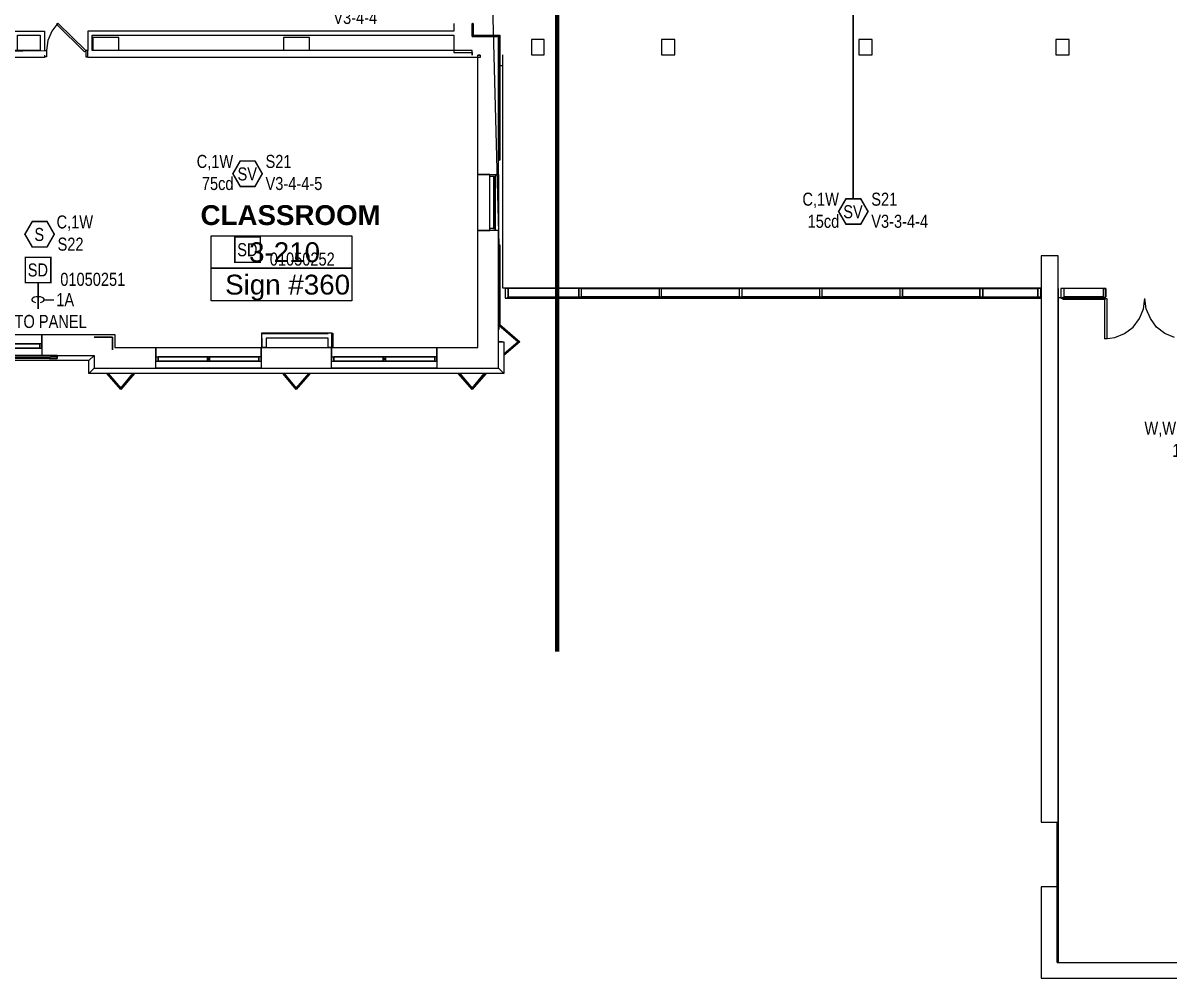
# Model space of a CAD drawing. Header units: inches. Extents: x 10004 to 17737, y 28227 to 35905.
# Drawn here: x 14237 to 15290, y 28473 to 29350 of the extents above; entities that cross this region are included whole.
import ezdxf
from ezdxf.enums import TextEntityAlignment as Align

# ---------------------------------------------------------------- set-up
doc = ezdxf.new("R2010")
doc.units = ezdxf.units.IN
doc.header["$LTSCALE"] = 0.25
doc.header["$MEASUREMENT"] = 0
for name, color, linetype in [('BACKGROUND', 8, 'Continuous'), ('CL-TEXT', 3, 'Continuous'), ('CONDUIT', 6, 'Continuous'), ('EOL', 1, 'Continuous'), ('SMOKE DETECTOR', 1, 'Continuous'), ('SPEAKER', 1, 'Continuous'), ('SPEAKER STROBE', 1, 'Continuous'), ('WIRE TAG', 3, 'Continuous')]:
    doc.layers.add(name, color=color, linetype=linetype)
doc.styles.add('Arial', font='arial.ttf', dxfattribs={"width": 0.8})
doc.styles.add('ESSCOE_TEXT', font='arial.ttf', dxfattribs={"width": 0.8, "height": 12})
doc.styles.add('PDF Arial', font='arial.ttf')
doc.styles.add('PDF Arial Bold', font='arialbd.ttf')

# ---------------------------------------------------------------- blocks, each defined once
blk = doc.blocks.new('WP 757-8A-RS70 WITH LKW-1')
at = {"layer": 'SPEAKER STROBE', "const_width": 1.3}
blk.add_lwpolyline([(-11.5, -11.7), (-11.5, 11.7), (11.9, 11.7), (11.9, -11.7)], close=True, dxfattribs=at)
at = {"layer": 'SPEAKER STROBE', "style": 'Arial', "width": 0.8}
blk.add_text('SV', height=12, dxfattribs=at).set_placement((0, 0), align=Align.MIDDLE)
for tag, p in [('W-WP', (-16.9, 11.3)), ('110CD', (-16.6, -9)), ('2W', (-16.6, -29.4))]:
    blk.add_attdef(tag, text='', height=12, dxfattribs=at).set_placement(p, align=Align.MIDDLE_RIGHT)
for tag, p in [('Speaker_Circuit', (17.5, 11.3)), ('Visual_Circuit', (17.5, -9))]:
    blk.add_attdef(tag, text='', height=12, dxfattribs=at).set_placement(p, align=Align.MIDDLE_LEFT)
blk = doc.blocks.new('WIRE TAG RIGHT')
at = {"layer": 'WIRE TAG', "color": 6}
blk.add_line((5.8, 0), (14.6, 0), dxfattribs=at)
blk.add_ellipse((0, 0), major_axis=(5.77, 0), ratio=0.473684, start_param=5.083251, end_param=10.570968, dxfattribs=at)
at = {"layer": 'WIRE TAG', "style": 'Arial', "width": 0.8}
blk.add_attdef('WIRE#', text='', height=12, dxfattribs=at).set_placement((16.7, 0), align=Align.MIDDLE_LEFT)
blk = doc.blocks.new('GC-S7')
at = {"layer": 'SPEAKER', "const_width": 1.46}
blk.add_lwpolyline([(13.8, 0.2), (7.1, 11.9), (-6.4, 11.9), (-13.2, 0.2), (-6.4, -11.5), (7.1, -11.5)], close=True, dxfattribs=at)
at = {"layer": 'SPEAKER', "style": 'Arial', "width": 0.8}
blk.add_text('S', height=12, dxfattribs=at).set_placement((0, 0), align=Align.MIDDLE)
for tag, p in [('C', (-15, 11.5)), ('1/2W', (-14.7, -8.8))]:
    blk.add_attdef(tag, text='', height=12, dxfattribs=at).set_placement(p, align=Align.MIDDLE_RIGHT)
blk.add_attdef('Speaker_Circuit', text='', height=12, dxfattribs=at).set_placement((16.8, -8.8), align=Align.MIDDLE_LEFT)
blk = doc.blocks.new('SIGA-PD')
at = {"layer": 'SMOKE DETECTOR', "const_width": 1.3}
blk.add_lwpolyline([(-11.5, -11.7), (-11.5, 11.7), (11.9, 11.7), (11.9, -11.7)], close=True, dxfattribs=at)
at = {"layer": 'SMOKE DETECTOR', "style": 'Arial', "width": 0.8}
blk.add_text('SD', height=12, dxfattribs=at).set_placement((0, 0), align=Align.MIDDLE)
for tag, p in [('ADDRESS', (20.6, 9)), ('ZONE', (20.6, -8.6))]:
    blk.add_attdef(tag, text='', height=12, dxfattribs=at).set_placement(p, align=Align.MIDDLE_LEFT)
blk.add_attdef('SUBSCRIPT', text='', height=12, dxfattribs=at).set_placement((-16.6, -9), align=Align.MIDDLE_RIGHT)
blk = doc.blocks.new('GC-S7VM')
at = {"layer": 'SPEAKER STROBE', "const_width": 1.46}
blk.add_lwpolyline([(13.8, 0.2), (7.1, 11.9), (-6.4, 11.9), (-13.2, 0.2), (-6.4, -11.5), (7.1, -11.5)], close=True, dxfattribs=at)
at = {"layer": 'SPEAKER STROBE', "style": 'Arial', "width": 0.8}
blk.add_text('SV', height=12, dxfattribs=at).set_placement((0, 0), align=Align.MIDDLE)
for tag, p in [('C', (-12.9, 11.5)), ('CANDELA', (-12.6, -8.8)), ('1/2W', (-12.6, -29.2))]:
    blk.add_attdef(tag, text='', height=12, dxfattribs=at).set_placement(p, align=Align.MIDDLE_RIGHT)
for tag, p in [('Speaker_Circuit', (16.8, 11.5)), ('Visual_Circuit', (16.8, -8.8))]:
    blk.add_attdef(tag, text='', height=12, dxfattribs=at).set_placement(p, align=Align.MIDDLE_LEFT)
blk = doc.blocks.new('EOLR')
at = {"layer": 'EOL', "const_width": 1.25}
blk.add_lwpolyline([(-23.4, 11.7), (23.4, 11.7), (23.4, -11.7), (-23.4, -11.7)], close=True, dxfattribs=at)
at = {"layer": 'EOL', "style": 'Arial', "width": 0.8}
blk.add_text('EOL', height=12, dxfattribs=at).set_placement((0, 0), align=Align.MIDDLE)
for tag, p in [('CIRCUIT#', (28.6, 10.9)), ('EOL_VALUE', (28.9, -9.4))]:
    blk.add_attdef(tag, text='', height=12, dxfattribs=at).set_placement(p, align=Align.MIDDLE_LEFT)

msp = doc.modelspace()

# ---------------------------------------------------------------- linework, layer by layer
at = {"lineweight": 0, "const_width": 4}
msp.add_lwpolyline([(14728, 29452), (14728, 28772.6)], dxfattribs=at)
at = {"layer": 'BACKGROUND', "ltscale": 1.025}
msp.add_lwpolyline([(14650.3, 30059.8), (14674.5, 29146.4)], dxfattribs=at)
at = {"layer": 'BACKGROUND'}
for points in [[(14269.6, 29350), (14263.8, 29342.7), (14260.3, 29334.1), (14259.1, 29324.8)], [(14633.1, 29349.7), (14633.1, 29342.7), (14301.1, 29342.7), (14297, 29342.7), (14297, 29324.8), (14295.1, 29324.8), (14295.1, 29319.1), (14297, 29319.1)], [(14666.2, 29211.1), (14671.3, 29211.1), (14671.3, 29209.2), (14666.2, 29209.2), (14666.2, 29211.1), (14657.3, 29211.1), (14674.2, 29211.1), (14674.2, 29320.7), (14674.2, 29337.6), (14674.2, 29224.2), (14674.5, 29224.2), (14674.5, 29337.9), (14650.3, 29337.9), (14650.3, 29349.7), (14650, 29349.7), (14650, 29337.6), (14674.2, 29337.6), (14650, 29337.6), (14650, 29349.7)], [(14650.3, 29349.7), (14650.3, 29349.7)], [(14650.3, 29340.8), (14650.3, 29348.1)], [(13982.2, 29324.8), (13982.2, 29338.8), (13982.2, 29342.7), (14012.2, 29342.7), (14016, 29342.7), (14228.2, 29342.7), (14232.3, 29342.7), (14253.3, 29342.7), (14257.1, 29342.7), (14257.1, 29324.8), (14259.1, 29324.8), (14259.1, 29319.1), (14257.1, 29319.1)], [(14232.3, 29324.8), (14232.3, 29338.8), (14253.3, 29338.8), (14253.3, 29324.8)], [(14652.5, 29337.9), (14652.5, 29338.2)], [(14655.1, 29337.9), (14655.1, 29338.2)], [(14657.9, 29337.9), (14657.9, 29338.2)], [(14660.5, 29337.9), (14660.5, 29338.2)], [(14663.3, 29337.9), (14663.3, 29338.2)], [(14666.2, 29337.9), (14666.2, 29338.2)], [(14668.8, 29337.9), (14668.8, 29338.2)], [(14671.6, 29337.9), (14671.6, 29338.2)], [(14674.2, 29337.9), (14674.2, 29338.2)], [(14674.8, 29336.9), (14674.5, 29336.9)], [(14674.8, 29333.1), (14674.5, 29333.1)], [(14674.8, 29329.6), (14674.5, 29329.6)], [(14674.8, 29325.8), (14674.5, 29325.8)], [(15186.1, 29321), (15198.2, 29321), (15198.2, 29335), (15186.1, 29335)], [(15186.1, 29335), (15186.1, 29321)], [(14257.1, 29320.7), (14257.1, 29318.5), (14157.7, 29318.5)], [(14158.4, 29063.9), (14254.9, 29063.9), (14319.6, 29063.9), (14321.8, 29063.9), (14321.8, 29052.1), (14359.4, 29052.1), (14359.4, 29049.9), (14359.4, 29052.1), (14456.3, 29052.1), (14520.9, 29052.1), (14520.9, 29049.9), (14520.9, 29052.1), (14617.5, 29052.1), (14655.1, 29052.1), (14655.1, 29159.5), (14657.3, 29159.5), (14655.1, 29159.5), (14655.1, 29211.1), (14655.1, 29320.7), (14657.3, 29320.7), (14657.3, 29318.5), (14297, 29318.5), (14297, 29320.7), (14297, 29324.8)], [(14657.3, 29320.7), (14655.1, 29320.7)], [(14674.8, 29322), (14674.5, 29322)], [(14674.8, 29318.1), (14674.5, 29318.1)], [(14677.7, 29321), (14677.7, 29106.9)], [(14674.8, 29314.6), (14674.5, 29314.6)], [(14674.8, 29310.8), (14674.5, 29310.8)], [(14674.8, 29307), (14674.5, 29307)], [(14675.4, 29311.1), (14677.7, 29311.1)], [(14674.8, 29303.5), (14674.5, 29303.5)], [(14674.8, 29299.7), (14674.5, 29299.7)], [(14674.8, 29295.8), (14674.5, 29295.8)], [(14674.8, 29292), (14674.5, 29292)], [(14674.8, 29288.5), (14674.5, 29288.5)], [(14674.8, 29284.7), (14674.5, 29284.7)], [(14674.8, 29280.9), (14674.5, 29280.9)], [(14674.8, 29277.4), (14674.5, 29277.4)], [(14674.8, 29273.5), (14674.5, 29273.5)], [(14674.8, 29269.7), (14674.5, 29269.7)], [(14674.8, 29265.9), (14674.5, 29265.9)], [(14674.8, 29262.4), (14674.5, 29262.4)], [(14674.8, 29258.6), (14674.5, 29258.6)], [(14674.8, 29254.7), (14674.5, 29254.7)], [(14674.8, 29250.9), (14674.5, 29250.9)], [(14674.8, 29247.4), (14674.5, 29247.4)], [(14674.8, 29243.6), (14674.5, 29243.6)], [(14674.8, 29239.8), (14674.5, 29239.8)], [(14674.8, 29236.3), (14674.5, 29236.3)], [(14674.8, 29232.4), (14674.5, 29232.4)], [(14674.8, 29228.6), (14674.5, 29228.6)], [(14674.8, 29224.8), (14674.5, 29224.8)], [(14671.3, 29211.1), (14674.2, 29211.1), (14674.2, 29159.5), (14671.3, 29159.5), (14666.2, 29159.5)], [(14617.5, 29039.4), (14617.5, 29043.5), (14617.5, 29049.9), (14617.5, 29033), (14674.2, 29033), (14674.2, 29049.9), (14674.2, 29159.5), (14657.3, 29159.5), (14666.2, 29159.5), (14666.2, 29161.4), (14666.2, 29209.2)], [(14671.3, 29161.4), (14671.3, 29209.2)], [(14671.3, 29159.5), (14671.3, 29161.4), (14666.2, 29161.4)], [(14678.9, 29045.4), (14693, 29057.2), (14674.8, 29073.1), (14674.8, 29146.4), (14674.2, 29146.4), (14675.4, 29146.4), (14675.4, 29073.1), (14693.6, 29057.2), (14678.9, 29044.8)], [(14674.5, 29146.4), (14674.5, 29068.7), (14674.2, 29068.7), (14674.2, 29146.4)], [(14674.5, 29145.1), (14674.8, 29145.1)], [(14674.5, 29142.6), (14674.8, 29142.6)], [(14674.5, 29139.7), (14674.8, 29139.7)], [(14674.5, 29136.9), (14674.8, 29136.9)], [(15172.4, 28616), (15188.1, 28616), (15188.1, 29136.2), (15172.4, 29136.2)], [(15172.4, 29136.2), (15172.4, 28616)], [(14674.5, 29134.3), (14674.8, 29134.3)], [(14674.5, 29131.4), (14674.8, 29131.4)], [(14674.5, 29128.9), (14674.8, 29128.9)], [(14674.5, 29126), (14674.8, 29126)], [(14674.5, 29123.2), (14674.8, 29123.2)], [(14674.5, 29120.6), (14674.8, 29120.6)], [(14674.5, 29117.7), (14674.8, 29117.7)], [(14674.5, 29115.2), (14674.8, 29115.2)], [(14674.5, 29112.3), (14674.8, 29112.3)], [(14674.5, 29109.5), (14674.8, 29109.5)], [(14674.5, 29106.9), (14674.8, 29106.9)], [(14677.7, 29106.9), (15172.4, 29106.9)], [(14683.1, 29098.3), (14683.1, 29106.3), (14680.2, 29106.3), (14680.2, 29097.4), (14682.5, 29097.4), (14682.5, 29098.3), (14682.5, 29097.4), (14749, 29097.4), (14749, 29098.3), (14683.1, 29098.3), (14682.5, 29098.3), (14682.5, 29097.4)], [(14683.1, 29098.6), (14747.8, 29098.6), (14747.8, 29106.3), (14683.1, 29106.3), (14683.1, 29098.6), (14683.1, 29106.3), (14680.5, 29106.3)], [(14750.3, 29098.6), (14750.3, 29106.3), (14747.8, 29106.3), (14747.8, 29098.6)], [(14823.9, 29098.6), (14823.9, 29106.3), (14821.7, 29106.3), (14821.7, 29098.6)], [(14897.8, 29098.6), (14897.8, 29106.3), (14895.3, 29106.3), (14895.3, 29098.6)], [(14971.4, 29098.6), (14971.4, 29106.3), (14968.9, 29106.3), (14968.9, 29098.6)], [(15045.3, 29106.3), (15045.3, 29098.6), (15045.3, 29106.3), (15042.8, 29106.3), (15042.8, 29098.3), (15045.3, 29098.3), (15045.3, 29106.3), (15042.8, 29106.3), (15042.8, 29098.6)], [(15045.3, 29106.3), (15116.3, 29106.3), (15116.3, 29098.6), (15045.3, 29098.6)], [(15116.3, 29098.6), (15116.3, 29106.3), (15116.3, 29098.3)], [(15116.4, 29098.3), (15118.9, 29098.3), (15118.9, 29106.3)], [(15118.9, 29106.3), (15169.6, 29106.3)], [(15172.1, 29097.4), (15172.1, 29106.3), (15169.6, 29106.3)], [(15188.1, 29106.3), (15188.1, 28633.8), (15188.1, 28487.3)], [(15192.5, 29098.3), (15193.5, 29098.3), (15193.5, 29106.3), (15190.6, 29106.3)], [(15190.6, 29106.3), (15190.6, 29097.4)], [(15231.1, 29106.3), (15190.9, 29106.3)], [(15193.5, 29098.6), (15193.5, 29106.3), (15190.9, 29106.3)], [(15229.8, 29098.3), (15232, 29098.3), (15232, 29106.3), (15229.8, 29106.3), (15232, 29106.3), (15232, 29098.6)], [(15229.8, 29098.6), (15229.8, 29106.3), (15229.8, 29098.3)], [(14674.5, 29104), (14674.8, 29104)], [(14674.5, 29101.5), (14674.8, 29101.5)], [(14674.5, 29098.6), (14674.8, 29098.6)], [(14674.5, 29096.1), (14674.8, 29096.1)], [(14680.5, 29097.4), (14682.5, 29097.4), (14749, 29097.4), (14822.9, 29097.4), (14822.9, 29098.3), (14749, 29098.3), (14749, 29097.4), (14822.9, 29097.4), (14896.5, 29097.4), (14896.5, 29098.3), (14822.9, 29098.3), (14822.9, 29097.4), (14896.5, 29097.4), (14970.1, 29097.4), (14970.1, 29098.3), (14896.5, 29098.3), (14896.5, 29097.4), (14970.1, 29097.4), (15044, 29097.4), (15044, 29098.3), (14970.1, 29098.3), (14970.1, 29097.4), (15044, 29097.4), (15044, 29098.3)], [(15117.6, 29098.3), (15117.6, 29097.4), (15044, 29097.4), (15117.6, 29097.4), (15117.6, 29098.3), (15044, 29098.3)], [(15170.5, 29097.4), (15172.1, 29097.4), (15117.6, 29097.4), (15172.1, 29097.4), (15172.1, 29098.3), (15117.6, 29098.3)], [(15118.9, 29098.6), (15169.6, 29098.6)], [(15169.5, 29098.6), (15170.5, 29098.6), (15170.5, 29098.3)], [(15188, 29098), (15190.6, 29098)], [(15190.6, 29097.4), (15192.5, 29097.4), (15192.5, 29098.3), (15192.5, 29097.4), (15190.9, 29097.4)], [(15231.1, 29097.4), (15192.5, 29097.4)], [(15231.1, 29060.1), (15231.1, 29097), (15231.1, 29096.1), (15192.5, 29096.1)], [(15231.1, 29097), (15192.5, 29097)], [(15192.5, 29097), (15192.5, 29096.1)], [(15231.1, 29097), (15232.7, 29097), (15232.7, 29060.1), (15231.1, 29060.1)], [(15266.4, 29087.5), (15267.7, 29097)], [(15269, 29087.5), (15267.7, 29097)], [(14674.5, 29093.2), (14674.8, 29093.2)], [(14674.5, 29090.3), (14674.8, 29090.3)], [(14674.5, 29087.8), (14674.8, 29087.8)], [(14674.5, 29084.9), (14674.8, 29084.9)], [(15262.9, 29078.6), (15266.4, 29087.5)], [(15272.8, 29078.6), (15269, 29087.5)], [(14674.5, 29082.4), (14674.8, 29082.4)], [(14674.5, 29079.5), (14674.8, 29079.5)], [(14674.5, 29076.7), (14674.8, 29076.7)], [(14674.5, 29074.1), (14674.8, 29074.1)], [(15256.9, 29070.9), (15262.9, 29078.6)], [(15278.5, 29070.9), (15272.8, 29078.6)], [(14521.2, 29052.1), (14521.2, 29065.2), (14517.7, 29065.2), (14456.6, 29065.2), (14456.6, 29064.5)], [(14517.7, 29064.5), (14456.6, 29064.5), (14456.6, 29060.7), (14456.6, 29052.1), (14457.2, 29052.1)], [(14521.2, 29065.2), (14521.9, 29065.2), (14521.9, 29052.1), (14521.2, 29052.1), (14517.7, 29052.1), (14517.7, 29060.7), (14460.7, 29060.7), (14460.7, 29052.1), (14457.2, 29052.1), (14457.2, 29060.7)], [(14676.1, 29071.2), (14676.7, 29071.2), (14676.7, 29070.6)], [(14679.3, 29068.7), (14679.9, 29068.7)], [(14680.5, 29067.4), (14680.5, 29068)], [(14682.5, 29065.8), (14683.1, 29065.8)], [(14684.4, 29064.2), (14684.4, 29064.9)], [(14685.6, 29063), (14686.3, 29063)], [(15240.3, 29061.4), (15249.2, 29064.9)], [(15249.2, 29064.9), (15256.9, 29070.9)], [(15286.2, 29064.9), (15278.5, 29070.9)], [(15295.1, 29061.4), (15286.2, 29064.9)], [(14253, 29055.3), (14207.8, 29055.3), (14207.8, 29053.7), (14205.5, 29053.7), (14205.5, 29055.3), (14205.5, 29053.7)], [(14254.9, 29055.3), (14253, 29055.3), (14207.8, 29055.3), (14253, 29055.3), (14253, 29051.5), (14207.8, 29051.5), (14207.8, 29053.1), (14207.8, 29051.5), (14253, 29051.5), (14254.9, 29051.5), (14254.9, 29044.8)], [(14254.9, 29051.5), (14254.9, 29055.3), (14254.9, 29061.7), (14254.9, 29044.8), (14302.7, 29044.8), (14302.7, 29033), (14319.6, 29033), (14359.4, 29033), (14359.4, 29049.9), (14359.4, 29043.5), (14359.4, 29039.4), (14361.6, 29039.4), (14361.6, 29043.5), (14406.9, 29043.5), (14361.6, 29043.5), (14361.6, 29039.4), (14406.9, 29039.4), (14406.9, 29041)], [(14302.7, 29033), (14674.2, 29033), (14674.2, 29057.2), (14678.9, 29057.2), (14678.9, 29028.2)], [(14675.4, 29057.2), (14675.4, 29057.2)], [(14675.4, 29057.2), (14675.4, 29057.2)], [(14677.4, 29057.2), (14677, 29057.2), (14676.7, 29057.2), (14676.4, 29057.2), (14676.1, 29057.2)], [(14676.1, 29057.2), (14676.1, 29057.2)], [(14676.1, 29057.2), (14676.1, 29057.2)], [(14676.7, 29057.2), (14676.7, 29057.2)], [(14677.4, 29057.2), (14677.4, 29057.2)], [(14686.3, 29052.1), (14686.9, 29052.1)], [(14687.9, 29061), (14687.9, 29061.7)], [(14687.9, 29053.1), (14687.9, 29053.7)], [(14688.8, 29060.4), (14689.5, 29060.4)], [(14689.5, 29055), (14690.1, 29055)], [(14691.7, 29057.9), (14691.7, 29058.5)], [(14691.7, 29056.3), (14691.7, 29056.9)], [(14692, 29057.5), (14692.6, 29057.5)], [(15231.1, 29060.1), (15240.3, 29061.4)], [(14302.7, 29044.8), (14297.9, 29040), (13837.6, 29040), (13837.6, 28973.4), (13832.8, 28978.2), (13832.8, 29044.8), (13837.6, 29040)], [(14150.7, 29043.2), (14262.6, 29043.2), (14262.9, 29043.5), (14263.5, 29043.8), (14263.8, 29044.5), (14263.8, 29044.8), (14263.8, 29044.5), (14263.5, 29043.8), (14262.9, 29043.5), (14262.6, 29043.2), (14262.2, 29042.9), (14261.9, 29042.9), (14261.9, 29042.6), (14261.6, 29042.2), (14261.6, 29041.9), (14268.9, 29041.9)], [(14268.9, 29043.8), (14268.9, 29044.2), (14268.9, 29044.5), (14268.9, 29044.8), (14268.9, 29044.5), (14268.9, 29043.8), (14268.9, 29043.5), (14268.9, 29043.2), (14268.9, 29042.9), (14268.9, 29042.6), (14268.9, 29042.2), (14268.9, 29041.9), (14268.9, 29042.6), (14268.9, 29043.2), (14262.6, 29043.2), (14262.2, 29042.9), (14261.9, 29042.9), (14261.9, 29042.6), (14261.6, 29042.2), (14261.6, 29041.9), (14151.7, 29041.9)], [(14207.8, 29051.5), (14253, 29051.5)], [(14268.9, 29042.9), (14268.9, 29042.9)], [(14302.7, 29042.2), (14302.7, 29033), (14297.9, 29028.2), (14297.9, 29040)], [(14456.3, 29043.5), (14454, 29043.5), (14408.8, 29043.5), (14454, 29043.5), (14454, 29039.4), (14408.8, 29039.4), (14408.8, 29041), (14408.8, 29039.4), (14454, 29039.4), (14456.3, 29039.4), (14456.3, 29033), (14359.4, 29033), (14359.4, 29039.4)], [(14359.4, 29043.5), (14361.6, 29043.5), (14361.6, 29039.4), (14361.6, 29043.5), (14406.9, 29043.5)], [(14406.9, 29039.4), (14406.9, 29043.5), (14361.6, 29043.5)], [(14454, 29043.5), (14408.8, 29043.5), (14408.8, 29041.9), (14406.9, 29041.9), (14406.9, 29043.5), (14406.9, 29041.9)], [(14408.8, 29043.5), (14408.8, 29041.9)], [(14456.3, 29039.4), (14456.3, 29043.5), (14456.3, 29049.9), (14456.3, 29033), (14520.9, 29033), (14520.9, 29049.9), (14520.9, 29043.5), (14520.9, 29039.4), (14522.8, 29039.4), (14522.8, 29043.5), (14568.1, 29043.5), (14522.8, 29043.5), (14522.8, 29039.4), (14568.1, 29039.4), (14568.1, 29041)], [(14617.5, 29043.5), (14615.6, 29043.5), (14570.3, 29043.5), (14615.6, 29043.5), (14615.6, 29039.4), (14570.3, 29039.4), (14570.3, 29041), (14570.3, 29039.4), (14615.6, 29039.4), (14617.5, 29039.4), (14617.5, 29033), (14520.9, 29033), (14520.9, 29039.4)], [(14520.9, 29043.5), (14522.8, 29043.5), (14522.8, 29039.4), (14522.8, 29043.5), (14568.1, 29043.5)], [(14568.1, 29039.4), (14568.1, 29043.5), (14522.8, 29043.5)], [(14615.6, 29043.5), (14570.3, 29043.5), (14570.3, 29041.9), (14568.1, 29041.9), (14568.1, 29043.5), (14568.1, 29041.9)], [(14570.3, 29043.5), (14570.3, 29041.9)], [(14679.9, 29046.7), (14680.5, 29046.7), (14680.5, 29047.3)], [(14683.1, 29049.3), (14683.7, 29049.3)], [(14684.4, 29049.9), (14684.4, 29050.5)], [(14674.2, 29033), (14678.9, 29028.2), (14297.9, 29028.2)], [(14361.6, 29039.4), (14406.9, 29039.4), (14361.6, 29039.4), (14406.9, 29039.4), (14406.9, 29041), (14408.8, 29041)], [(14408.8, 29039.4), (14454, 29039.4)], [(14522.8, 29039.4), (14568.1, 29039.4), (14522.8, 29039.4), (14568.1, 29039.4), (14568.1, 29041), (14570.3, 29041)], [(14570.3, 29039.4), (14615.6, 29039.4)], [(14340, 29028.2), (14327.2, 29013.6), (14314.5, 29028.2)], [(14339.3, 29028.2), (14327.2, 29014.2), (14315.1, 29028.2)], [(14315.8, 29027.6), (14316.4, 29027.6)], [(14318.3, 29025.4), (14318.3, 29024.7), (14318.9, 29024.7)], [(14320.5, 29021.9), (14321.2, 29021.9)], [(14321.8, 29020.3), (14321.8, 29021.2)], [(14333.3, 29021.2), (14333.3, 29021.9), (14333.9, 29021.9)], [(14335.5, 29024.7), (14336.2, 29024.7)], [(14336.8, 29025.4), (14336.8, 29026.3)], [(14338.1, 29027.6), (14338.7, 29027.6)], [(14501.2, 29028.2), (14488.4, 29013.6), (14476, 29028.2)], [(14500.5, 29028.2), (14488.4, 29014.2), (14476.6, 29028.2)], [(14477.3, 29027.6), (14477.9, 29027.6)], [(14478.9, 29025.4), (14478.9, 29026.3)], [(14479.5, 29024.7), (14480.2, 29024.7)], [(14481.7, 29021.9), (14482.4, 29021.9)], [(14482.7, 29021.2), (14482.7, 29021.9)], [(14493.9, 29020.3), (14493.9, 29021.2)], [(14494.5, 29021.9), (14495.1, 29021.9)], [(14497, 29024.7), (14497.7, 29024.7)], [(14497.4, 29024.7), (14497.4, 29025.4)], [(14499.3, 29027.6), (14499.9, 29027.6)], [(14662.7, 29028.2), (14650, 29013.6), (14637.2, 29028.2)], [(14661.7, 29028.2), (14650, 29014.2), (14637.9, 29028.2)], [(14638.5, 29027.6), (14639.1, 29027.6)], [(14639.4, 29026.3), (14639.4, 29027.3)], [(14640.7, 29024.7), (14641.7, 29024.7)], [(14643.3, 29022.2), (14643.3, 29022.8)], [(14643.3, 29021.9), (14643.9, 29021.9)], [(14656, 29021.9), (14656.6, 29021.9)], [(14658.2, 29024.7), (14658.9, 29024.7)], [(14658.2, 29023.8), (14658.2, 29024.4)], [(14660.5, 29027.6), (14661.4, 29027.6)], [(14322.8, 29019.3), (14323.4, 29019.3)], [(14325.3, 29016.4), (14326, 29016.4)], [(14325.6, 29016.1), (14325.6, 29016.8)], [(14328.5, 29016.4), (14329.1, 29016.4)], [(14329.5, 29016.8), (14329.5, 29017.7)], [(14330.7, 29019.3), (14331.4, 29019.3)], [(14484.3, 29019.3), (14484.9, 29019.3)], [(14486.2, 29016.8), (14486.2, 29017.7)], [(14486.5, 29016.4), (14487.2, 29016.4)], [(14489.7, 29016.4), (14490.3, 29016.4)], [(14490, 29016.1), (14490, 29016.8)], [(14492.3, 29019.3), (14492.9, 29019.3)], [(14645.5, 29019.3), (14646.1, 29019.3)], [(14646.8, 29017.7), (14646.8, 29018.3)], [(14648, 29016.4), (14648.7, 29016.4)], [(14650.6, 29015.2), (14650.6, 29015.8)], [(14651.2, 29016.4), (14651.9, 29016.4)], [(14653.5, 29019.3), (14654.1, 29019.3)], [(14654.4, 29019.3), (14654.4, 29020.3)], [(15186.8, 28616), (15186.8, 28556.7)], [(15187.1, 28487.3), (15187.1, 28556.7), (15172.4, 28556.7)], [(15172.4, 28556.7), (15172.4, 28472.9)], [(15187.1, 28487.3), (15347.6, 28487.3)], [(15172.4, 28472.9), (15347.6, 28472.9)]]:
    msp.add_lwpolyline(points, dxfattribs=at)
for points in [[(14293.8, 29323.6), (14268.3, 29349), (14269.6, 29350), (14295.1, 29324.8)], [(14674.2, 29224.2), (14674.8, 29224.2), (14674.8, 29338.2), (14650.3, 29338.2), (14650.3, 29349.7), (14650.9, 29349.7), (14650.9, 29338.8), (14675.4, 29338.8), (14675.4, 29224.2)], [(14301.1, 29338.8), (14633.1, 29338.8), (14633.1, 29322.9), (14650, 29322.9), (14650, 29320.7), (14650, 29324.8), (14301.1, 29324.8)], [(14325.6, 29325.1), (14325.6, 29336.9), (14301.7, 29336.9), (14301.7, 29325.1)], [(14500.5, 29325.1), (14500.5, 29336.9), (14476.6, 29336.9), (14476.6, 29325.1)], [(14716.2, 29335), (14704.4, 29335), (14704.4, 29321), (14716.2, 29321)], [(14836, 29335), (14823.9, 29335), (14823.9, 29321), (14836, 29321)], [(15017.3, 29335), (15005.2, 29335), (15005.2, 29321), (15017.3, 29321)], [(14655.1, 29211.1), (14657.3, 29211.1)], [(14669.7, 29209.2), (14669.7, 29161.4), (14670.7, 29161.4), (14670.7, 29209.2)], [(14410.4, 29124.8), (14410.4, 29154.7), (14539.4, 29154.7), (14539.4, 29124.8)], [(14410.4, 29094.8), (14410.4, 29124.8), (14539.4, 29124.8), (14539.4, 29094.8)], [(14750.3, 29106.3), (14747.8, 29106.3), (14747.8, 29098.3), (14750.3, 29098.3)], [(14821.7, 29098.6), (14750.3, 29098.6), (14750.3, 29106.3), (14821.7, 29106.3)], [(14823.9, 29106.3), (14821.7, 29106.3), (14821.7, 29098.3), (14823.9, 29098.3)], [(14895.3, 29098.6), (14823.9, 29098.6), (14823.9, 29106.3), (14895.3, 29106.3)], [(14897.8, 29106.3), (14895.3, 29106.3), (14895.3, 29098.3), (14897.8, 29098.3)], [(14968.9, 29098.6), (14897.8, 29098.6), (14897.8, 29106.3), (14968.9, 29106.3)], [(14971.4, 29106.3), (14968.9, 29106.3), (14968.9, 29098.3), (14971.4, 29098.3)], [(15042.8, 29098.6), (14971.4, 29098.6), (14971.4, 29106.3), (15042.8, 29106.3)], [(15118.9, 29106.3), (15118.9, 29098.6), (15118.9, 29106.3), (15116.4, 29106.3)], [(15169.6, 29098.6), (15169.6, 29106.3)], [(15193.4, 29098.6), (15229.8, 29098.6)], [(14254.9, 29061.7), (14254.9, 29063.9)], [(14692.3, 29057.2), (14674.5, 29072.5), (14692.3, 29057.2), (14678.9, 29046.1)], [(14253, 29055.3), (14253, 29051.5), (14253, 29055.3), (14207.8, 29055.3), (14207.8, 29051.5), (14253, 29051.5)], [(14253, 29053.7), (14253, 29053.1)], [(14319.6, 29061.7), (14319.6, 29052.1), (14319.6, 29049.9), (14319.6, 29061.7), (14302.7, 29061.7)], [(14456.3, 29049.9), (14456.3, 29052.1)], [(14617.5, 29049.9), (14617.5, 29052.1)], [(14674.8, 29057.2), (14675.1, 29057.2), (14675.4, 29057.2), (14675.8, 29057.2), (14675.4, 29057.2), (14675.1, 29057.2)], [(14144.4, 29044.8), (14144.4, 29044.5), (14144.4, 29043.8), (14144.4, 29044.2), (14144.4, 29044.5), (14144.4, 29044.8), (14149.5, 29044.8), (14263.8, 29044.8), (14268.9, 29044.8), (14259.1, 29044.8), (14154.2, 29044.8)], [(14361.6, 29041), (14361.6, 29041.9)], [(14406.9, 29043.5), (14406.9, 29041.9), (14408.8, 29041.9), (14408.8, 29043.5)], [(14454, 29043.5), (14454, 29039.4), (14454, 29043.5), (14408.8, 29043.5), (14408.8, 29039.4), (14454, 29039.4)], [(14454, 29041.9), (14454, 29041)], [(14522.8, 29041), (14522.8, 29041.9)], [(14568.1, 29043.5), (14568.1, 29041.9), (14570.3, 29041.9), (14570.3, 29043.5)], [(14615.6, 29043.5), (14615.6, 29039.4), (14615.6, 29043.5), (14570.3, 29043.5), (14570.3, 29039.4), (14615.6, 29039.4)], [(14615.6, 29041.9), (14615.6, 29041)], [(14406.9, 29039.4), (14408.8, 29039.4), (14408.8, 29041), (14406.9, 29041)], [(14568.1, 29039.4), (14570.3, 29039.4), (14570.3, 29041), (14568.1, 29041)], [(14338.4, 29028.2), (14327.2, 29014.8), (14315.8, 29028.2), (14327.2, 29014.8)], [(14499.9, 29028.2), (14488.4, 29014.8), (14477.3, 29028.2), (14488.4, 29014.8)], [(14661.1, 29028.2), (14650, 29014.8), (14638.5, 29028.2), (14650, 29014.8)]]:
    msp.add_lwpolyline(points, close=True, dxfattribs=at)
at = {"layer": 'BACKGROUND', "ltscale": 0.521667}
msp.add_lwpolyline([(14253.3, 29324.8), (13977.7, 29324.8)], dxfattribs=at)
at = {"layer": 'BACKGROUND', "ltscale": 0.341667}
msp.add_lwpolyline([(13977.7, 29320.7), (14257.1, 29324.8)], dxfattribs=at)
at = {"layer": 'BACKGROUND', "ltscale": 0.445}
msp.add_lwpolyline([(13832.8, 29044.8), (14302.7, 29044.8)], dxfattribs=at)
at = {"layer": 'CONDUIT', "lineweight": 0, "const_width": 1.5}
for points in [[(15000, 29188.7), (15000, 29382.9)], [(14251.3, 29111.6), (14251.3, 29087.5)]]:
    msp.add_lwpolyline(points, dxfattribs=at)

# ---------------------------------------------------------------- block references
at = {"layer": 'EOL'}
ref = msp.add_blockref('EOLR', (14550.7, 29375.7), dxfattribs=at)
ref.add_attrib('EOL_VALUE', 'V3-4-4', dxfattribs={"height": 12, "style": 'Arial', "width": 0.8}).set_placement((14522.5, 29355.2), align=Align.MIDDLE_LEFT)
at = {"layer": 'SMOKE DETECTOR'}
for p, values in [((14443.5, 29141.9), {'ZONE': '01050252'}), ((14251.1, 29123.3), {'ZONE': '01050251'})]:
    msp.add_blockref('SIGA-PD', p, dxfattribs=at).add_auto_attribs(values)
at = {"layer": 'SPEAKER'}
ref = msp.add_blockref('GC-S7', (14252.4, 29155.9), dxfattribs=at)
ref.add_attrib('C', 'C,1W', dxfattribs={"height": 12, "style": 'Arial', "width": 0.8}).set_placement((14301.8, 29167.4), align=Align.MIDDLE_RIGHT)
ref.add_attrib('Speaker_Circuit', 'S22', dxfattribs={"height": 12, "style": 'Arial', "width": 0.8}).set_placement((14269.2, 29147), align=Align.MIDDLE_LEFT)
at = {"layer": 'SPEAKER STROBE'}
for p, values in [((14443.4, 29211.5), {'C': 'C,1W', 'Speaker_Circuit': 'S21', 'Visual_Circuit': 'V3-4-4-5', 'CANDELA': '75cd'}), ((14999.7, 29176.8), {'C': 'C,1W', 'Speaker_Circuit': 'S21', 'Visual_Circuit': 'V3-3-4-4', 'CANDELA': '15cd'})]:
    msp.add_blockref('GC-S7VM', p, dxfattribs=at).add_auto_attribs(values)
ref = msp.add_blockref('WP 757-8A-RS70 WITH LKW-1', (15346.1, 28966.6), dxfattribs=at)
ref.add_attrib('W-WP', 'W,WP,2W', dxfattribs={"height": 12, "style": 'Arial', "width": 0.8}).set_placement((15329.2, 28977.9), align=Align.MIDDLE_RIGHT)
ref.add_attrib('Speaker_Circuit', 'S21', dxfattribs={"height": 12, "style": 'Arial', "width": 0.8}).set_placement((15363.7, 28977.9), align=Align.MIDDLE_LEFT)
ref.add_attrib('Visual_Circuit', 'VX-X', dxfattribs={"height": 12, "style": 'Arial', "width": 0.8}).set_placement((15363.7, 28957.6), align=Align.MIDDLE_LEFT)
ref.add_attrib('15/75CD', '110cd', dxfattribs={"height": 12, "style": 'Arial', "width": 0.8}).set_placement((15329.5, 28957.6), align=Align.MIDDLE_RIGHT)
at = {"layer": 'WIRE TAG'}
msp.add_blockref('WIRE TAG RIGHT', (14251.3, 29096), dxfattribs=at).add_auto_attribs({'WIRE#': '1A'})

# ---------------------------------------------------------------- texts
at = {"layer": 'BACKGROUND', "attachment_point": 7}
for s, insert, char_height, style in [('CLASSROOM', (14400.5, 29164.3), 18.22, 'PDF Arial Bold'), ('3-210', (14445.1, 29130.2), 18.24, 'PDF Arial'), ('Sign #360', (14423.1, 29095.2), 18.24, 'PDF Arial')]:
    msp.add_mtext(s, dxfattribs=dict(at, insert=insert, char_height=char_height, style=style))
at = {"layer": 'CL-TEXT', "style": 'ESSCOE_TEXT', "width": 0.8}
msp.add_text('HR TO PANEL', height=12, dxfattribs=at).set_placement((14251.3, 29076), align=Align.MIDDLE_CENTER)

doc.saveas('drawing.dxf')
